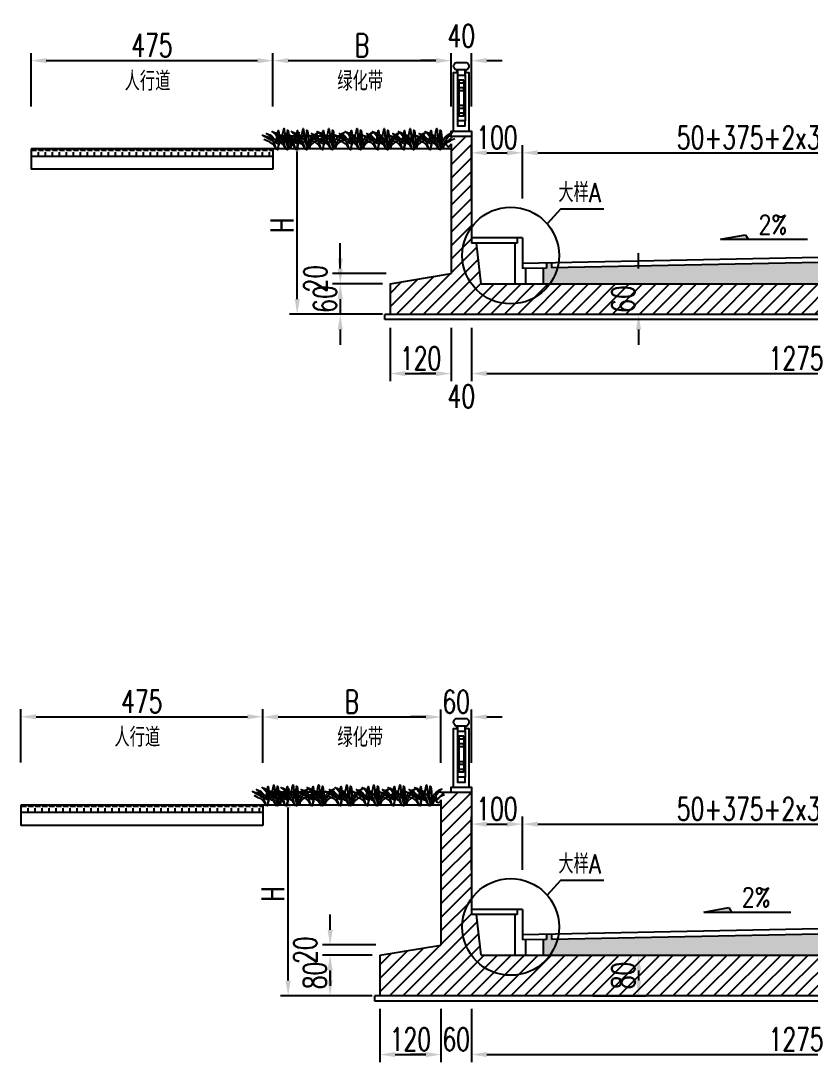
# Model space of a CAD drawing. Header units: millimetres. Extents: x -24222 to 32035, y -74604 to 14337.
# Drawn here: x -777 to 773, y 1964 to 4010 of the extents above; entities that cross this region are included whole.
import ezdxf
from ezdxf.enums import TextEntityAlignment as Align

# ---------------------------------------------------------------- set-up
doc = ezdxf.new("R2010")
doc.units = ezdxf.units.MM
doc.header["$LTSCALE"] = 0.25
doc.header["$MEASUREMENT"] = 0
for name, color, linetype in [('3', 3, 'Continuous'), ('填充', 8, 'Continuous'), ('尺寸', 7, 'Continuous'), ('文字', 7, 'Continuous'), ('标注', 7, 'Continuous'), ('栏杆', 8, 'Continuous'), ('次轮廓线', 7, 'Continuous'), ('轮廓线', 1, 'Continuous')]:
    doc.layers.add(name, color=color, linetype=linetype)
doc.styles.get("Standard").update_dxf_attribs({"font": 'simplex1.shx', "width": 0.7, "bigfont": 'hztxt.shx'})
doc.dimstyles.new('150', dxfattribs={"dimscale": 15, "dimtxt": 3, "dimasz": 2, "dimexe": 1, "dimexo": 1, "dimgap": 0.5, "dimtad": 1, "dimdec": 1, "dimdsep": 46, "dimtxsty": 'Standard', "dimcen": 0.5, "dimadec": 0, "dimazin": 0, "dimtfac": 1, "dimtdec": 1, "dimtofl": 0, "dimtmove": 2, "dimatfit": 3, "dimfxl": 0, "dimtolj": 1, "dimtzin": 0, "dimarcsym": 0})

# ---------------------------------------------------------------- blocks, each defined once
blk = doc.blocks.new('*D2')
at = {"layer": 'Defpoints', "color": 0}
for p in [(47.9, 2194.5), (-72.1, 2094.5), (47.9, 1979.3)]:
    blk.add_point(p, dxfattribs=at)
at = {"layer": '标注', "color": 0, "lineweight": -2}
for p, q in [((-72.1, 2069.3), (-72.1, 1964.3)), ((47.9, 2069.3), (47.9, 1964.3)), ((-42.1, 1979.3), (17.9, 1979.3))]:
    blk.add_line(p, q, dxfattribs=at)
at = {"layer": '标注', "color": 0}
for points in [[(-42.1, 1984.3), (-42.1, 1974.3), (-72.1, 1979.3)], [(17.9, 1984.3), (17.9, 1974.3), (47.9, 1979.3)]]:
    blk.add_solid(points, dxfattribs=at)
at = {"layer": '标注', "color": 0, "insert": (-12.1, 2009.3), "char_height": 45, "attachment_point": 5}
blk.add_mtext('\\A1;120', dxfattribs=at)
blk = doc.blocks.new('*D3')
at = {"layer": 'Defpoints', "color": 0}
for p in [(107.9, 2254.5), (47.9, 2194.5), (107.9, 1979.3)]:
    blk.add_point(p, dxfattribs=at)
at = {"layer": '标注', "color": 0, "lineweight": -2}
for p, q in [((47.9, 2069.3), (47.9, 1964.3)), ((107.9, 2069.3), (107.9, 1964.3)), ((17.9, 1979.3), (-12.1, 1979.3)), ((137.9, 1979.3), (167.9, 1979.3))]:
    blk.add_line(p, q, dxfattribs=at)
at = {"layer": '标注', "color": 0}
for points in [[(17.9, 1984.3), (17.9, 1974.3), (47.9, 1979.3)], [(137.9, 1984.3), (137.9, 1974.3), (107.9, 1979.3)]]:
    blk.add_solid(points, dxfattribs=at)
at = {"layer": '标注', "color": 0, "insert": (77.9, 2009.3), "char_height": 45, "attachment_point": 5}
blk.add_mtext('\\A1;60', dxfattribs=at)
blk = doc.blocks.new('*D4')
at = {"layer": 'Defpoints', "color": 0}
for p in [(107.9, 2254.5), (1382.9, 2174.5), (1382.9, 1979.3)]:
    blk.add_point(p, dxfattribs=at)
at = {"layer": '标注', "color": 0, "lineweight": -2}
for p, q in [((107.9, 2069.3), (107.9, 1964.3)), ((1382.9, 2069.3), (1382.9, 1964.3)), ((137.9, 1979.3), (1352.9, 1979.3))]:
    blk.add_line(p, q, dxfattribs=at)
at = {"layer": '标注', "color": 0}
for points in [[(137.9, 1984.3), (137.9, 1974.3), (107.9, 1979.3)], [(1352.9, 1984.3), (1352.9, 1974.3), (1382.9, 1979.3)]]:
    blk.add_solid(points, dxfattribs=at)
at = {"layer": '标注', "color": 0, "insert": (745.4, 2009.3), "char_height": 45, "attachment_point": 5}
blk.add_mtext('\\A1;1275', dxfattribs=at)
blk = doc.blocks.new('*D9')
at = {"layer": 'Defpoints', "color": 0}
for p in [(-169.8, 2174.5), (-72.1, 2174.5), (-72.1, 2094.5)]:
    blk.add_point(p, dxfattribs=at)
at = {"layer": '标注', "color": 0, "lineweight": -2}
for p, q in [((-87.1, 2174.5), (-184.8, 2174.5)), ((-169.8, 2124.5), (-169.8, 2144.5)), ((-87.1, 2094.5), (-184.8, 2094.5))]:
    blk.add_line(p, q, dxfattribs=at)
at = {"layer": '标注', "color": 0}
for points in [[(-174.8, 2144.5), (-164.8, 2144.5), (-169.8, 2174.5)], [(-174.8, 2124.5), (-164.8, 2124.5), (-169.8, 2094.5)]]:
    blk.add_solid(points, dxfattribs=at)
at = {"layer": '标注', "color": 0, "insert": (-199.8, 2134.5), "char_height": 45, "attachment_point": 5, "rotation": 90}
blk.add_mtext('\\A1;80', dxfattribs=at)
blk = doc.blocks.new('*D10')
at = {"layer": 'Defpoints', "color": 0}
for p in [(-169.8, 2194.5), (47.9, 2194.5), (-72.1, 2174.5)]:
    blk.add_point(p, dxfattribs=at)
at = {"layer": '标注', "color": 0, "lineweight": -2}
for p, q in [((-169.8, 2224.5), (-169.8, 2254.5)), ((-79.8, 2194.5), (-184.8, 2194.5)), ((-87.1, 2174.5), (-184.8, 2174.5)), ((-169.8, 2144.5), (-169.8, 2114.5))]:
    blk.add_line(p, q, dxfattribs=at)
at = {"layer": '标注', "color": 0}
for points in [[(-174.8, 2224.5), (-164.8, 2224.5), (-169.8, 2194.5)], [(-174.8, 2144.5), (-164.8, 2144.5), (-169.8, 2174.5)]]:
    blk.add_solid(points, dxfattribs=at)
at = {"layer": '标注', "color": 0, "insert": (-218.6, 2184.5), "char_height": 45, "attachment_point": 5, "rotation": 90}
blk.add_mtext('\\A1;20', dxfattribs=at)
blk = doc.blocks.new('*D11')
at = {"color": 0, "lineweight": -2}
for p, q in [((346, 2174.5), (451, 2174.5)), ((436, 2144.5), (436, 2124.5)), ((346, 2094.5), (451, 2094.5))]:
    blk.add_line(p, q, dxfattribs=at)
at = {"color": 0}
for points in [[(431, 2144.5), (441, 2144.5), (436, 2174.5)], [(431, 2124.5), (441, 2124.5), (436, 2094.5)]]:
    blk.add_solid(points, dxfattribs=at)
at = {"layer": 'Defpoints', "color": 0}
for p in [(126.9, 2174.5), (-82.1, 2094.5), (436, 2094.5)]:
    blk.add_point(p, dxfattribs=at)
at = {"color": 0, "insert": (406, 2134.5), "char_height": 45, "attachment_point": 5, "rotation": 90}
blk.add_mtext('\\A1;80', dxfattribs=at)
blk = doc.blocks.new('*D12')
at = {"color": 0, "lineweight": -2}
for p, q in [((17.9, 2642.4), (-12.1, 2642.4)), ((47.9, 2552.4), (47.9, 2657.4)), ((107.9, 2552.4), (107.9, 2657.4)), ((137.9, 2642.4), (167.9, 2642.4))]:
    blk.add_line(p, q, dxfattribs=at)
at = {"color": 0}
for points in [[(17.9, 2647.4), (17.9, 2637.4), (47.9, 2642.4)], [(137.9, 2647.4), (137.9, 2637.4), (107.9, 2642.4)]]:
    blk.add_solid(points, dxfattribs=at)
at = {"layer": 'Defpoints', "color": 0}
for p in [(107.9, 2642.4), (47.9, 2494.5), (107.9, 2494.5)]:
    blk.add_point(p, dxfattribs=at)
at = {"color": 0, "insert": (77.9, 2672.4), "char_height": 45, "attachment_point": 5}
blk.add_mtext('\\A1;60', dxfattribs=at)
blk = doc.blocks.new('*D13')
at = {"layer": 'Defpoints', "color": 0}
for p in [(207.9, 2431.9), (107.9, 2254.5), (207.9, 2264.5)]:
    blk.add_point(p, dxfattribs=at)
at = {"layer": '标注', "color": 0, "lineweight": -2}
for p, q in [((107.9, 2341.9), (107.9, 2446.9)), ((207.9, 2341.9), (207.9, 2446.9)), ((137.9, 2431.9), (177.9, 2431.9))]:
    blk.add_line(p, q, dxfattribs=at)
at = {"layer": '标注', "color": 0}
for points in [[(137.9, 2436.9), (137.9, 2426.9), (107.9, 2431.9)], [(177.9, 2436.9), (177.9, 2426.9), (207.9, 2431.9)]]:
    blk.add_solid(points, dxfattribs=at)
at = {"layer": '标注', "color": 0, "insert": (157.9, 2461.9), "char_height": 45, "attachment_point": 5}
blk.add_mtext('\\A1;100', dxfattribs=at)
blk = doc.blocks.new('*D14')
at = {"layer": 'Defpoints', "color": 0}
for p in [(1382.9, 2431.9), (207.9, 2264.5), (1382.9, 2238)]:
    blk.add_point(p, dxfattribs=at)
at = {"layer": '标注', "color": 0, "lineweight": -2}
for p, q in [((207.9, 2341.9), (207.9, 2446.9)), ((1382.9, 2341.9), (1382.9, 2446.9)), ((237.9, 2431.9), (1352.9, 2431.9))]:
    blk.add_line(p, q, dxfattribs=at)
at = {"layer": '标注', "color": 0}
for points in [[(237.9, 2436.9), (237.9, 2426.9), (207.9, 2431.9)], [(1352.9, 2436.9), (1352.9, 2426.9), (1382.9, 2431.9)]]:
    blk.add_solid(points, dxfattribs=at)
at = {"layer": '标注', "color": 0, "insert": (795.4, 2461.9), "char_height": 45, "attachment_point": 5}
blk.add_mtext('\\A1;50+375+2x350+50=1175', dxfattribs=at)
blk = doc.blocks.new('箭头')
at = {"layer": '尺寸'}
blk.add_hatch(color=256, dxfattribs=at).paths.add_polyline_path([(0, 0), (-0.35, 0.6), (-3.63, 0)])
for p, q in [((-3.63, 0), (-0.35, 0.6)), ((-3.63, 0), (7.74, 0)), ((-0.35, 0.6), (0, 0))]:
    blk.add_line(p, q, dxfattribs=at)
blk = doc.blocks.new('*D29')
at = {"color": 0, "lineweight": -2}
for p, q in [((-777.1, 2552.8), (-777.1, 2657.8)), ((-747.1, 2642.8), (-332.1, 2642.8)), ((-302.1, 2552.8), (-302.1, 2657.8))]:
    blk.add_line(p, q, dxfattribs=at)
at = {"color": 0}
for points in [[(-747.1, 2647.8), (-747.1, 2637.8), (-777.1, 2642.8)], [(-332.1, 2647.8), (-332.1, 2637.8), (-302.1, 2642.8)]]:
    blk.add_solid(points, dxfattribs=at)
at = {"layer": 'Defpoints', "color": 0}
for p in [(-302.1, 2642.8), (-777.1, 2469.5), (-302.1, 2469.5)]:
    blk.add_point(p, dxfattribs=at)
at = {"color": 0, "insert": (-539.6, 2672.8), "char_height": 45, "attachment_point": 5}
blk.add_mtext('\\A1;475', dxfattribs=at)
blk = doc.blocks.new('*D30')
at = {"color": 0, "lineweight": -2}
for p, q in [((-302.1, 2552.4), (-302.1, 2657.4)), ((-272.1, 2642.4), (17.9, 2642.4)), ((47.9, 2552.4), (47.9, 2657.4))]:
    blk.add_line(p, q, dxfattribs=at)
at = {"color": 0}
for points in [[(-272.1, 2647.4), (-272.1, 2637.4), (-302.1, 2642.4)], [(17.9, 2647.4), (17.9, 2637.4), (47.9, 2642.4)]]:
    blk.add_solid(points, dxfattribs=at)
at = {"layer": 'Defpoints', "color": 0}
for p in [(47.9, 2642.4), (-302.1, 2469.5), (47.9, 2469.5)]:
    blk.add_point(p, dxfattribs=at)
at = {"color": 0, "insert": (-127.1, 2672.4), "char_height": 45, "attachment_point": 5}
blk.add_mtext('\\A1;B', dxfattribs=at)
blk = doc.blocks.new('*D33')
at = {"layer": 'Defpoints', "color": 0}
for p in [(-252.2, 2494.5), (38.6, 2494.5), (-82.1, 2094.5)]:
    blk.add_point(p, dxfattribs=at)
at = {"layer": '标注', "color": 0, "lineweight": -2}
for p, q in [((-162.2, 2494.5), (-267.2, 2494.5)), ((-252.2, 2124.5), (-252.2, 2464.5)), ((-162.2, 2094.5), (-267.2, 2094.5))]:
    blk.add_line(p, q, dxfattribs=at)
at = {"layer": '标注', "color": 0}
for points in [[(-257.2, 2464.5), (-247.2, 2464.5), (-252.2, 2494.5)], [(-257.2, 2124.5), (-247.2, 2124.5), (-252.2, 2094.5)]]:
    blk.add_solid(points, dxfattribs=at)
at = {"layer": '标注', "color": 0, "insert": (-282.2, 2294.5), "char_height": 45, "attachment_point": 5, "rotation": 90}
blk.add_mtext('\\A1;H', dxfattribs=at)
blk = doc.blocks.new('*D39')
at = {"layer": 'Defpoints', "color": 0}
for p in [(67.9, 3513.4), (-52.1, 3433.4), (67.9, 3317)]:
    blk.add_point(p, dxfattribs=at)
at = {"layer": '标注', "color": 0, "lineweight": -2}
for p, q in [((-52.1, 3407), (-52.1, 3302)), ((67.9, 3407), (67.9, 3302)), ((-22.1, 3317), (37.9, 3317))]:
    blk.add_line(p, q, dxfattribs=at)
at = {"layer": '标注', "color": 0}
for points in [[(-22.1, 3322), (-22.1, 3312), (-52.1, 3317)], [(37.9, 3322), (37.9, 3312), (67.9, 3317)]]:
    blk.add_solid(points, dxfattribs=at)
at = {"layer": '标注', "color": 0, "insert": (7.9, 3347), "char_height": 45, "attachment_point": 5}
blk.add_mtext('\\A1;120', dxfattribs=at)
blk = doc.blocks.new('*D40')
at = {"layer": 'Defpoints', "color": 0}
for p in [(107.9, 3573.4), (67.9, 3513.4), (107.9, 3317)]:
    blk.add_point(p, dxfattribs=at)
at = {"layer": '标注', "color": 0, "lineweight": -2}
for p, q in [((67.9, 3407), (67.9, 3302)), ((107.9, 3407), (107.9, 3302)), ((37.9, 3317), (7.9, 3317)), ((137.9, 3317), (167.9, 3317))]:
    blk.add_line(p, q, dxfattribs=at)
at = {"layer": '标注', "color": 0}
for points in [[(37.9, 3322), (37.9, 3312), (67.9, 3317)], [(137.9, 3322), (137.9, 3312), (107.9, 3317)]]:
    blk.add_solid(points, dxfattribs=at)
at = {"layer": '标注', "color": 0, "insert": (87.9, 3272.3), "char_height": 45, "attachment_point": 5}
blk.add_mtext('\\A1;40', dxfattribs=at)
blk = doc.blocks.new('*D41')
at = {"layer": 'Defpoints', "color": 0}
for p in [(107.9, 3573.4), (1382.9, 3493.4), (1382.9, 3317)]:
    blk.add_point(p, dxfattribs=at)
at = {"layer": '标注', "color": 0, "lineweight": -2}
for p, q in [((107.9, 3407), (107.9, 3302)), ((1382.9, 3407), (1382.9, 3302)), ((137.9, 3317), (1352.9, 3317))]:
    blk.add_line(p, q, dxfattribs=at)
at = {"layer": '标注', "color": 0}
for points in [[(137.9, 3322), (137.9, 3312), (107.9, 3317)], [(1352.9, 3322), (1352.9, 3312), (1382.9, 3317)]]:
    blk.add_solid(points, dxfattribs=at)
at = {"layer": '标注', "color": 0, "insert": (745.4, 3347), "char_height": 45, "attachment_point": 5}
blk.add_mtext('\\A1;1275', dxfattribs=at)
blk = doc.blocks.new('*D46')
at = {"layer": 'Defpoints', "color": 0}
for p in [(-149.8, 3493.4), (-52.1, 3493.4), (-52.1, 3433.4)]:
    blk.add_point(p, dxfattribs=at)
at = {"layer": '标注', "color": 0, "lineweight": -2}
for p, q in [((-149.8, 3523.4), (-149.8, 3553.4)), ((-67.1, 3493.4), (-164.8, 3493.4)), ((-67.1, 3433.4), (-164.8, 3433.4)), ((-149.8, 3403.4), (-149.8, 3373.4))]:
    blk.add_line(p, q, dxfattribs=at)
at = {"layer": '标注', "color": 0}
for points in [[(-154.8, 3523.4), (-144.8, 3523.4), (-149.8, 3493.4)], [(-154.8, 3403.4), (-144.8, 3403.4), (-149.8, 3433.4)]]:
    blk.add_solid(points, dxfattribs=at)
at = {"layer": '标注', "color": 0, "insert": (-179.8, 3463.4), "char_height": 45, "attachment_point": 5, "rotation": 90}
blk.add_mtext('\\A1;60', dxfattribs=at)
blk = doc.blocks.new('*D47')
at = {"layer": 'Defpoints', "color": 0}
for p in [(-149.8, 3513.4), (67.9, 3513.4), (-52.1, 3493.4)]:
    blk.add_point(p, dxfattribs=at)
at = {"layer": '标注', "color": 0, "lineweight": -2}
for p, q in [((-149.8, 3543.4), (-149.8, 3573.4)), ((-59.8, 3513.4), (-164.8, 3513.4)), ((-67.1, 3493.4), (-164.8, 3493.4)), ((-149.8, 3463.4), (-149.8, 3433.4))]:
    blk.add_line(p, q, dxfattribs=at)
at = {"layer": '标注', "color": 0}
for points in [[(-154.8, 3543.4), (-144.8, 3543.4), (-149.8, 3513.4)], [(-154.8, 3463.4), (-144.8, 3463.4), (-149.8, 3493.4)]]:
    blk.add_solid(points, dxfattribs=at)
at = {"layer": '标注', "color": 0, "insert": (-198.6, 3503.4), "char_height": 45, "attachment_point": 5, "rotation": 90}
blk.add_mtext('\\A1;20', dxfattribs=at)
blk = doc.blocks.new('*D48')
at = {"color": 0, "lineweight": -2}
for p, q in [((436, 3523.4), (436, 3553.4)), ((346, 3493.4), (451, 3493.4)), ((346, 3433.4), (451, 3433.4)), ((436, 3403.4), (436, 3373.4))]:
    blk.add_line(p, q, dxfattribs=at)
at = {"color": 0}
for points in [[(431, 3523.4), (441, 3523.4), (436, 3493.4)], [(431, 3403.4), (441, 3403.4), (436, 3433.4)]]:
    blk.add_solid(points, dxfattribs=at)
at = {"layer": 'Defpoints', "color": 0}
for p in [(126.9, 3493.4), (-62.1, 3433.4), (436, 3433.4)]:
    blk.add_point(p, dxfattribs=at)
at = {"color": 0, "insert": (406, 3463.4), "char_height": 45, "attachment_point": 5, "rotation": 90}
blk.add_mtext('\\A1;60', dxfattribs=at)
blk = doc.blocks.new('*D49')
at = {"color": 0, "lineweight": -2}
for p, q in [((37.9, 3931.7), (7.9, 3931.7)), ((67.9, 3841.7), (67.9, 3946.7)), ((107.9, 3841.7), (107.9, 3946.7)), ((137.9, 3931.7), (167.9, 3931.7))]:
    blk.add_line(p, q, dxfattribs=at)
at = {"color": 0}
for points in [[(37.9, 3936.7), (37.9, 3926.7), (67.9, 3931.7)], [(137.9, 3936.7), (137.9, 3926.7), (107.9, 3931.7)]]:
    blk.add_solid(points, dxfattribs=at)
at = {"layer": 'Defpoints', "color": 0}
for p in [(107.9, 3931.7), (67.9, 3783.4), (107.9, 3783.4)]:
    blk.add_point(p, dxfattribs=at)
at = {"color": 0, "insert": (87.9, 3980.4), "char_height": 45, "attachment_point": 5}
blk.add_mtext('\\A1;40', dxfattribs=at)
blk = doc.blocks.new('*D50')
at = {"layer": 'Defpoints', "color": 0}
for p in [(207.9, 3750.7), (207.9, 3583.4), (107.9, 3573.4)]:
    blk.add_point(p, dxfattribs=at)
at = {"layer": '标注', "color": 0, "lineweight": -2}
for p, q in [((107.9, 3660.7), (107.9, 3765.7)), ((207.9, 3660.7), (207.9, 3765.7)), ((137.9, 3750.7), (177.9, 3750.7))]:
    blk.add_line(p, q, dxfattribs=at)
at = {"layer": '标注', "color": 0}
for points in [[(137.9, 3755.7), (137.9, 3745.7), (107.9, 3750.7)], [(177.9, 3755.7), (177.9, 3745.7), (207.9, 3750.7)]]:
    blk.add_solid(points, dxfattribs=at)
at = {"layer": '标注', "color": 0, "insert": (157.9, 3780.7), "char_height": 45, "attachment_point": 5}
blk.add_mtext('\\A1;100', dxfattribs=at)
blk = doc.blocks.new('*D51')
at = {"layer": 'Defpoints', "color": 0}
for p in [(1382.9, 3750.7), (207.9, 3583.4), (1382.9, 3556.9)]:
    blk.add_point(p, dxfattribs=at)
at = {"layer": '标注', "color": 0, "lineweight": -2}
for p, q in [((207.9, 3660.7), (207.9, 3765.7)), ((1382.9, 3660.7), (1382.9, 3765.7)), ((237.9, 3750.7), (1352.9, 3750.7))]:
    blk.add_line(p, q, dxfattribs=at)
at = {"layer": '标注', "color": 0}
for points in [[(237.9, 3755.7), (237.9, 3745.7), (207.9, 3750.7)], [(1352.9, 3755.7), (1352.9, 3745.7), (1382.9, 3750.7)]]:
    blk.add_solid(points, dxfattribs=at)
at = {"layer": '标注', "color": 0, "insert": (795.4, 3780.7), "char_height": 45, "attachment_point": 5}
blk.add_mtext('\\A1;50+375+2x350+50=1175', dxfattribs=at)
blk = doc.blocks.new('*D37')
at = {"color": 0, "lineweight": -2}
for p, q in [((-757.1, 3841.7), (-757.1, 3946.7)), ((-727.1, 3931.7), (-312.1, 3931.7)), ((-282.1, 3841.7), (-282.1, 3946.7))]:
    blk.add_line(p, q, dxfattribs=at)
at = {"color": 0}
for points in [[(-727.1, 3936.7), (-727.1, 3926.7), (-757.1, 3931.7)], [(-312.1, 3936.7), (-312.1, 3926.7), (-282.1, 3931.7)]]:
    blk.add_solid(points, dxfattribs=at)
at = {"layer": 'Defpoints', "color": 0}
for p in [(-282.1, 3931.7), (-757.1, 3758.4), (-282.1, 3758.4)]:
    blk.add_point(p, dxfattribs=at)
at = {"color": 0, "insert": (-519.6, 3961.7), "char_height": 45, "attachment_point": 5}
blk.add_mtext('\\A1;475', dxfattribs=at)
blk = doc.blocks.new('*D38')
at = {"color": 0, "lineweight": -2}
for p, q in [((-282.1, 3841.7), (-282.1, 3946.7)), ((-252.1, 3931.7), (37.9, 3931.7)), ((67.9, 3841.7), (67.9, 3946.7))]:
    blk.add_line(p, q, dxfattribs=at)
at = {"color": 0}
for points in [[(-252.1, 3936.7), (-252.1, 3926.7), (-282.1, 3931.7)], [(37.9, 3936.7), (37.9, 3926.7), (67.9, 3931.7)]]:
    blk.add_solid(points, dxfattribs=at)
at = {"layer": 'Defpoints', "color": 0}
for p in [(67.9, 3931.7), (67.9, 3783.4), (-282.1, 3758.4)]:
    blk.add_point(p, dxfattribs=at)
at = {"color": 0, "insert": (-107.1, 3961.7), "char_height": 45, "attachment_point": 5}
blk.add_mtext('\\A1;B', dxfattribs=at)
blk = doc.blocks.new('*D34')
at = {"layer": 'Defpoints', "color": 0}
for p in [(-234.3, 3783.4), (107.9, 3783.4), (-52.1, 3433.4)]:
    blk.add_point(p, dxfattribs=at)
at = {"layer": '标注', "color": 0, "lineweight": -2}
for p, q in [((-144.3, 3783.4), (-249.3, 3783.4)), ((-234.3, 3463.4), (-234.3, 3753.4)), ((-144.3, 3433.4), (-249.3, 3433.4))]:
    blk.add_line(p, q, dxfattribs=at)
at = {"layer": '标注', "color": 0}
for points in [[(-239.3, 3753.4), (-229.3, 3753.4), (-234.3, 3783.4)], [(-239.3, 3463.4), (-229.3, 3463.4), (-234.3, 3433.4)]]:
    blk.add_solid(points, dxfattribs=at)
at = {"layer": '标注', "color": 0, "insert": (-264.3, 3608.4), "char_height": 45, "attachment_point": 5, "rotation": 90}
blk.add_mtext('\\A1;H', dxfattribs=at)
blk = doc.blocks.new('栏杆')
at = {"layer": '栏杆'}
blk.add_lwpolyline([(-10, 110), (10, 110, 0.671593), (10, 125), (-10, 125, 0.671593), (-10, 110)], format="xyb", dxfattribs=at)
for points in [[(-7.5, 105), (-15, 105), (-15, -10)], [(-7.5, 105), (-9, 105), (-9, 110), (9, 110), (9, 105), (7.5, 105)], [(15, -10), (15, -10), (15, 105), (7.5, 105)], [(-7.5, 100), (-7.5, 10)], [(-5, 90), (-5, 20)], [(5, 90), (5, 20)], [(7.5, 100), (7.5, 10)]]:
    blk.add_lwpolyline(points, dxfattribs=at)
for points in [[(-7.5, 110), (7.5, 110), (7.5, 100), (-7.5, 100)], [(-5, 90), (5, 90), (5, 85), (-5, 85)], [(-5, 75), (5, 75), (5, 70), (-5, 70)], [(-5, 40), (5, 40), (5, 35), (-5, 35)], [(-5, 25), (5, 25), (5, 20), (-5, 20)], [(-7.5, 10), (7.5, 10), (7.5, 0), (-7.5, 0)]]:
    blk.add_lwpolyline(points, close=True, dxfattribs=at)

msp = doc.modelspace()

# ---------------------------------------------------------------- hatches: boundary and pattern name
at = {"layer": '填充'}
h = msp.add_hatch(dxfattribs=at)
h.set_pattern_fill('ANSI31', color=256, scale=150, style=0)
h.paths.add_polyline_path([(261.941, 3493.354, -0.72823779), (89.837, 3548.852, -0.15786836), (107.868, 3604.537), (107.868, 3783.354), (67.868, 3783.354), (62.987, 3783.354, 0.04363622), (57.868, 3776.427), (57.868, 3768.354, 1), (67.868, 3768.354), (67.868, 3513.354), (-52.132, 3493.354), (-52.132, 3433.354), (1482.868, 3433.354), (1482.868, 3493.354)])
h.paths.add_polyline_path([(261.941, 3493.354), (126.857, 3493.354), (117.868, 3573.354), (107.868, 3573.354), (107.868, 3604.537, 0.15786836), (89.837, 3548.852, 0.72823779)], flags=17)
h.paths.add_polyline_path([(372.263, 3434.779), (372.263, 3491.929), (439.763, 3491.929), (439.763, 3434.779)], flags=24)
h = msp.add_hatch(dxfattribs=at)
h.set_pattern_fill('ANGLE', color=256, scale=50, style=0)
h.set_pattern_definition([(0, (0, -891.493), (0, 13.75), [10, -3.75]), (90, (0, -891.493), (-13.75, 8e-16), [10, -3.75])])
h.paths.add_polyline_path([(-757.132, 3758.354), (-757.132, 3743.354), (-282.132, 3743.354), (-282.132, 3758.354)])
h = msp.add_hatch(dxfattribs=at)
h.set_pattern_fill('AR-CONC', color=256, scale=5, style=0)
h.set_pattern_definition([(50, (-5e-13, 2963.826), (35.863, -3.1376), [3.75, -41.25]), (355, (-5e-13, 2963.826), (-6.9376, 37.6096), [3, -33]), (100.4514, (2.99, 2963.565), (28.9255, 34.472), [3.187, -35.0571]), (46.1842, (-5e-13, 2973.826), (53.362, -8.276), [5.625, -61.875]), (96.6356, (4.447, 2973.137), (46.7331, 48.7059), [4.7805, -52.5856]), (351.1842, (-5e-13, 2973.826), (46.7331, 48.706), [4.5, -49.5]), (21, (5, 2971.326), (29.84535, -20.13094), [3.75, -41.25]), (326, (5, 2971.326), (12.1658, 36.2575), [3, -33]), (71.4514, (7.487, 2969.65), (42.0111, 16.1265), [3.187, -35.0571]), (37.5, (-5e-13, 2963.826), (0.60799, 16.64469), [0, -32.6, 0, -33.5, 0, -33.125]), (7.5, (-5e-13, 2963.826), (13.15348, 19.72059), [0, -19.1, 0, -31.85, 0, -12.625]), (327.5, (-11.15, 2963.826), (26.69112, -1.12774), [0, -12.5, 0, -39, 0, -51.75]), (317.5, (-16.15, 2963.826), (29.1593, 5.00525), [0, -16.25, 0, -25.9, 0, -36.75])])
h.paths.add_polyline_path([(1382.868, 3493.354), (1382.868, 3546.854), (262.868, 3524.454), (262.868, 3534.454), (252.868, 3534.254), (252.868, 3524.154), (247.868, 3524.054), (247.868, 3493.354)])
h.paths.add_polyline_path([(1382.868, 3546.854), (1382.868, 3493.354), (1482.868, 3493.354), (1482.868, 3548.854)])
h = msp.add_hatch(dxfattribs=at)
h.set_pattern_fill('ANSI31', color=256, scale=150, style=0)
h.paths.add_polyline_path([(47.868, 2194.483), (-72.132, 2174.483), (-72.132, 2094.483), (1482.868, 2094.483), (1482.868, 2174.483), (261.941, 2174.483, -0.72823779), (89.837, 2229.981, -0.15786836), (107.868, 2285.666), (107.868, 2494.483), (47.868, 2494.483), (42.987, 2494.483, 0.04363622), (37.868, 2487.556), (37.868, 2480.298, -0.00122764), (37.947, 2480.365, 1.09283786), (47.868, 2479.483)])
h.paths.add_polyline_path([(126.857, 2174.483), (117.868, 2254.483), (107.868, 2254.483), (107.868, 2285.666, 0.15786836), (89.837, 2229.981, 0.72823779), (261.941, 2174.483)], flags=17)
h = msp.add_hatch(dxfattribs=at)
h.set_pattern_fill('ANGLE', color=256, scale=50, style=0)
h.set_pattern_definition([(0, (-20, -2180.364), (0, 13.75), [10, -3.75]), (90, (-20, -2180.364), (-13.75, 8e-16), [10, -3.75])])
h.paths.add_polyline_path([(-777.132, 2469.483), (-777.132, 2454.483), (-302.132, 2454.483), (-302.132, 2469.483)])
h = msp.add_hatch(dxfattribs=at)
h.set_pattern_fill('AR-CONC', color=256, scale=5, style=0)
h.set_pattern_definition([(50, (-5e-13, 1644.956), (35.863, -3.1376), [3.75, -41.25]), (355, (-5e-13, 1644.956), (-6.9376, 37.6096), [3, -33]), (100.4514, (2.99, 1644.694), (28.9255, 34.472), [3.187, -35.0571]), (46.1842, (-5e-13, 1654.956), (53.362, -8.276), [5.625, -61.875]), (96.6356, (4.447, 1654.266), (46.7331, 48.7059), [4.7805, -52.5856]), (351.1842, (-5e-13, 1654.956), (46.7331, 48.706), [4.5, -49.5]), (21, (5, 1652.456), (29.84535, -20.13094), [3.75, -41.25]), (326, (5, 1652.456), (12.1658, 36.2575), [3, -33]), (71.4514, (7.487, 1650.778), (42.0111, 16.1265), [3.187, -35.0571]), (37.5, (-5e-13, 1644.956), (0.60799, 16.64469), [0, -32.6, 0, -33.5, 0, -33.125]), (7.5, (-5e-13, 1644.956), (13.15348, 19.72059), [0, -19.1, 0, -31.85, 0, -12.625]), (327.5, (-11.15, 1644.956), (26.69112, -1.12774), [0, -12.5, 0, -39, 0, -51.75]), (317.5, (-16.15, 1644.956), (29.1593, 5.00525), [0, -16.25, 0, -25.9, 0, -36.75])])
h.paths.add_polyline_path([(1382.868, 2174.483), (1382.868, 2227.983), (262.868, 2205.583), (262.868, 2215.583), (252.868, 2215.383), (252.868, 2205.283), (247.868, 2205.183), (247.868, 2174.483)])
h.paths.add_polyline_path([(1382.868, 2227.983), (1382.868, 2174.483), (1482.868, 2174.483), (1482.868, 2229.983)])

# ---------------------------------------------------------------- linework, layer by layer
for p, q in [((-282.132, 3743.354), (-757.132, 3743.354)), ((-282.132, 3718.354), (-757.132, 3718.354)), ((282.885, 3639.939), (256.343, 3611.398)), ((367.495, 3639.939), (282.885, 3639.939)), ((-302.132, 2454.483), (-777.132, 2454.483)), ((-302.132, 2429.483), (-777.132, 2429.483)), ((282.885, 2321.068), (256.343, 2292.527)), ((367.495, 2321.068), (282.885, 2321.068))]:
    msp.add_line(p, q)
for points in [[(67.868, 3783.354), (67.868, 3793.354), (107.868, 3793.354), (107.868, 3783.354)], [(67.868, 2494.483), (67.868, 2504.483), (107.868, 2504.483), (107.868, 2494.483)]]:
    msp.add_lwpolyline(points)
for centre in [(184.837, 3548.852), (184.837, 2229.981)]:
    msp.add_circle(centre, 95)
at = {"layer": '3', "color": 9}
for points in [[(-271.083, 3767.564, -0.01337501), (-302.432, 3785.088, -0.00149199), (-270.687, 3775.346, -0.302407), (-264.791, 3768.096, 0.10639958), (-283.385, 3792.565, -0.22671949), (-263.431, 3773.533, -0.09120295), (-260.256, 3798.229, -0.07428197), (-259.058, 3771.243)], [(-299.673, 3777.349, -0.0394978), (-287.967, 3771.679, -0.23208696), (-275.998, 3757.518, 0.19118665), (-294.592, 3788.898, -0.22671949), (-274.637, 3769.867, -0.09120295), (-271.463, 3794.563, -0.12390744), (-272.954, 3756.729, -0.06249468), (-267.159, 3774.652)], [(-280.506, 3777.349, -0.0394978), (-268.8, 3771.679, -0.23208696), (-256.831, 3757.518, 0.19118665), (-275.425, 3788.898, -0.22671949), (-255.47, 3769.867, -0.09120295), (-252.296, 3794.563, -0.12390744), (-253.787, 3756.729, -0.06249468), (-247.992, 3774.652)], [(-233.324, 3767.564, -0.01337501), (-264.673, 3785.088, -0.00149199), (-232.928, 3775.346, -0.302407), (-227.032, 3768.096, 0.10639958), (-245.626, 3792.565, -0.22671949), (-225.672, 3773.533, -0.09120295), (-222.497, 3798.229, -0.07428197), (-221.299, 3771.243)], [(-261.914, 3777.349, -0.0394978), (-250.208, 3771.679, -0.23208696), (-238.239, 3757.518, 0.19118665), (-256.833, 3788.898, -0.22671949), (-236.878, 3769.867, -0.09120295), (-233.704, 3794.563, -0.12390744), (-235.195, 3756.729, -0.06249468), (-229.4, 3774.652)], [(-225.097, 3778.185, 0.0394978), (-236.803, 3772.515, 0.23208696), (-248.772, 3758.354, -0.19118665), (-230.178, 3789.734, 0.22671949), (-250.132, 3770.702, 0.09120295), (-253.307, 3795.398, 0.12390744), (-251.816, 3757.564, 0.06249468), (-257.61, 3775.487)], [(-242.747, 3777.349, -0.0394978), (-231.041, 3771.679, -0.23208696), (-219.072, 3757.518, 0.19118665), (-237.666, 3788.898, -0.22671949), (-217.711, 3769.867, -0.09120295), (-214.537, 3794.563, -0.12390744), (-216.028, 3756.729, -0.06249468), (-210.233, 3774.652)], [(-187.338, 3778.185, 0.0394978), (-199.044, 3772.515, 0.23208696), (-211.013, 3758.354, -0.19118665), (-192.419, 3789.734, 0.22671949), (-212.373, 3770.702, 0.09120295), (-215.548, 3795.398, 0.12390744), (-214.056, 3757.564, 0.06249468), (-219.851, 3775.487)], [(-182.81, 3767.564, -0.01337501), (-214.159, 3785.088, -0.00149199), (-182.414, 3775.346, -0.302407), (-176.518, 3768.096, 0.10639958), (-195.112, 3792.565, -0.22671949), (-175.158, 3773.533, -0.09120295), (-171.983, 3798.229, -0.07428197), (-170.785, 3771.243)], [(-211.4, 3777.349, -0.0394978), (-199.694, 3771.679, -0.23208696), (-187.725, 3757.518, 0.19118665), (-206.319, 3788.898, -0.22671949), (-186.365, 3769.867, -0.09120295), (-183.19, 3794.563, -0.12390744), (-184.681, 3756.729, -0.06249468), (-178.887, 3774.652)], [(-192.233, 3777.349, -0.0394978), (-180.527, 3771.679, -0.23208696), (-168.558, 3757.518, 0.19118665), (-187.152, 3788.898, -0.22671949), (-167.198, 3769.867, -0.09120295), (-164.023, 3794.563, -0.12390744), (-165.514, 3756.729, -0.06249468), (-159.72, 3774.652)], [(-136.824, 3778.185, 0.0394978), (-148.53, 3772.515, 0.23208696), (-160.499, 3758.354, -0.19118665), (-141.905, 3789.734, 0.22671949), (-161.86, 3770.702, 0.09120295), (-165.034, 3795.398, 0.12390744), (-163.543, 3757.564, 0.06249468), (-169.338, 3775.487)], [(-127.704, 3767.564, -0.01337501), (-159.053, 3785.088, -0.00149199), (-127.308, 3775.346, -0.302407), (-121.412, 3768.096, 0.10639958), (-140.006, 3792.565, -0.22671949), (-120.052, 3773.533, -0.09120295), (-116.877, 3798.229, -0.07428197), (-115.679, 3771.243)], [(-156.294, 3777.349, -0.0394978), (-144.588, 3771.679, -0.23208696), (-132.619, 3757.518, 0.19118665), (-151.213, 3788.898, -0.22671949), (-131.258, 3769.867, -0.09120295), (-128.084, 3794.563, -0.12390744), (-129.575, 3756.729, -0.06249468), (-123.78, 3774.652)], [(-137.127, 3777.349, -0.0394978), (-125.421, 3771.679, -0.23208696), (-113.452, 3757.518, 0.19118665), (-132.046, 3788.898, -0.22671949), (-112.091, 3769.867, -0.09120295), (-108.917, 3794.563, -0.12390744), (-110.408, 3756.729, -0.06249468), (-104.613, 3774.652)], [(-81.718, 3778.185, 0.0394978), (-93.424, 3772.515, 0.23208696), (-105.393, 3758.354, -0.19118665), (-86.799, 3789.734, 0.22671949), (-106.753, 3770.702, 0.09120295), (-109.928, 3795.398, 0.12390744), (-108.436, 3757.564, 0.06249468), (-114.231, 3775.487)], [(-74.412, 3767.564, -0.01337501), (-105.761, 3785.088, -0.00149199), (-74.016, 3775.346, -0.302407), (-68.12, 3768.096, 0.10639958), (-86.714, 3792.565, -0.22671949), (-66.759, 3773.533, -0.09120295), (-63.585, 3798.229, -0.07428197), (-62.387, 3771.243)], [(-103.002, 3777.349, -0.0394978), (-91.296, 3771.679, -0.23208696), (-79.327, 3757.518, 0.19118665), (-97.92, 3788.898, -0.22671949), (-77.966, 3769.867, -0.09120295), (-74.792, 3794.563, -0.12390744), (-76.283, 3756.729, -0.06249468), (-70.488, 3774.652)], [(-83.835, 3777.349, -0.0394978), (-72.129, 3771.679, -0.23208696), (-60.16, 3757.518, 0.19118665), (-78.753, 3788.898, -0.22671949), (-58.799, 3769.867, -0.09120295), (-55.625, 3794.563, -0.12390744), (-57.116, 3756.729, -0.06249468), (-51.321, 3774.652)], [(-28.426, 3778.185, 0.0394978), (-40.131, 3772.515, 0.23208696), (-52.101, 3758.354, -0.19118665), (-33.507, 3789.734, 0.22671949), (-53.461, 3770.702, 0.09120295), (-56.636, 3795.398, 0.12390744), (-55.144, 3757.564, 0.06249468), (-60.939, 3775.487)], [(-23.263, 3767.564, -0.01337501), (-54.612, 3785.088, -0.00149199), (-22.867, 3775.346, -0.302407), (-16.971, 3768.096, 0.10639958), (-35.565, 3792.565, -0.22671949), (-15.611, 3773.533, -0.09120295), (-12.436, 3798.229, -0.07428197), (-11.238, 3771.243)], [(-51.853, 3777.349, -0.0394978), (-40.147, 3771.679, -0.23208696), (-28.178, 3757.518, 0.19118665), (-46.772, 3788.898, -0.22671949), (-26.818, 3769.867, -0.09120295), (-23.643, 3794.563, -0.12390744), (-25.134, 3756.729, -0.06249468), (-19.34, 3774.652)], [(-32.686, 3777.349, -0.0394978), (-20.98, 3771.679, -0.23208696), (-9.011, 3757.518, 0.19118665), (-27.605, 3788.898, -0.22671949), (-7.651, 3769.867, -0.09120295), (-4.476, 3794.563, -0.12390744), (-5.967, 3756.729, -0.06249468), (-0.173, 3774.652)], [(22.723, 3778.185, 0.0394978), (11.017, 3772.515, 0.23208696), (-0.952, 3758.354, -0.19118665), (17.642, 3789.734, 0.22671949), (-2.313, 3770.702, 0.09120295), (-5.487, 3795.398, 0.12390744), (-3.996, 3757.564, 0.06249468), (-9.79, 3775.487)], [(28.895, 3767.564, -0.01337501), (-2.454, 3785.088, -0.00149199), (29.292, 3775.346, -0.302407), (35.187, 3768.096, 0.10639958), (16.594, 3792.565, -0.22671949), (36.548, 3773.533, -0.09120295), (39.722, 3798.229, -0.07428197), (40.921, 3771.243)], [(0.306, 3777.349, -0.0394978), (12.011, 3771.679, -0.23208696), (23.981, 3757.518, 0.19118665), (5.387, 3788.898, -0.22671949), (25.341, 3769.867, -0.09120295), (28.516, 3794.563, -0.12390744), (27.024, 3756.729, -0.06249468), (32.819, 3774.652)], [(19.473, 3777.349, -0.0394978), (31.178, 3771.679, -0.23208696), (43.148, 3757.518, 0.19118665), (24.554, 3788.898, -0.22671949), (44.508, 3769.867, -0.09120295), (47.683, 3794.563, -0.12390744), (46.191, 3756.729, -0.06249468), (51.986, 3774.652)], [(74.882, 3778.185, 0.0394978), (63.176, 3772.515, 0.23208696), (51.207, 3758.354, -0.19118665), (69.8, 3789.734, 0.22671949), (49.846, 3770.702, 0.09120295), (46.672, 3795.398, 0.12390744), (48.163, 3757.564, 0.06249468), (42.368, 3775.487)], [(-291.083, 2478.693, -0.01337501), (-322.432, 2496.218, -0.00149199), (-290.687, 2486.475, -0.302407), (-284.791, 2479.225, 0.10639958), (-303.385, 2503.694, -0.22671949), (-283.431, 2484.663, -0.09120295), (-280.256, 2509.358, -0.07428197), (-279.058, 2482.373)], [(-319.673, 2488.478, -0.0394978), (-307.967, 2482.809, -0.23208696), (-295.998, 2468.648, 0.19118665), (-314.592, 2500.028, -0.22671949), (-294.637, 2480.996, -0.09120295), (-291.463, 2505.692, -0.12390744), (-292.954, 2467.858, -0.06249468), (-287.159, 2485.781)], [(-300.506, 2488.478, -0.0394978), (-288.8, 2482.809, -0.23208696), (-276.831, 2468.648, 0.19118665), (-295.425, 2500.028, -0.22671949), (-275.47, 2480.996, -0.09120295), (-272.296, 2505.692, -0.12390744), (-273.787, 2467.858, -0.06249468), (-267.992, 2485.781)], [(-253.324, 2478.693, -0.01337501), (-284.673, 2496.218, -0.00149199), (-252.928, 2486.475, -0.302407), (-247.032, 2479.225, 0.10639958), (-265.626, 2503.694, -0.22671949), (-245.672, 2484.663, -0.09120295), (-242.497, 2509.358, -0.07428197), (-241.299, 2482.373)], [(-281.914, 2488.478, -0.0394978), (-270.208, 2482.809, -0.23208696), (-258.239, 2468.648, 0.19118665), (-276.833, 2500.028, -0.22671949), (-256.878, 2480.996, -0.09120295), (-253.704, 2505.692, -0.12390744), (-255.195, 2467.858, -0.06249468), (-249.4, 2485.781)], [(-245.097, 2489.314, 0.0394978), (-256.803, 2483.644, 0.23208696), (-268.772, 2469.483, -0.19118665), (-250.178, 2500.863, 0.22671949), (-270.132, 2481.832, 0.09120295), (-273.307, 2506.528, 0.12390744), (-271.816, 2468.694, 0.06249468), (-277.61, 2486.617)], [(-262.747, 2488.478, -0.0394978), (-251.041, 2482.809, -0.23208696), (-239.072, 2468.648, 0.19118665), (-257.666, 2500.028, -0.22671949), (-237.711, 2480.996, -0.09120295), (-234.537, 2505.692, -0.12390744), (-236.028, 2467.858, -0.06249468), (-230.233, 2485.781)], [(-207.338, 2489.314, 0.0394978), (-219.044, 2483.644, 0.23208696), (-231.013, 2469.483, -0.19118665), (-212.419, 2500.863, 0.22671949), (-232.373, 2481.832, 0.09120295), (-235.548, 2506.528, 0.12390744), (-234.056, 2468.694, 0.06249468), (-239.851, 2486.617)], [(-202.81, 2478.693, -0.01337501), (-234.159, 2496.218, -0.00149199), (-202.414, 2486.475, -0.302407), (-196.518, 2479.225, 0.10639958), (-215.112, 2503.694, -0.22671949), (-195.158, 2484.663, -0.09120295), (-191.983, 2509.358, -0.07428197), (-190.785, 2482.373)], [(-231.4, 2488.478, -0.0394978), (-219.694, 2482.809, -0.23208696), (-207.725, 2468.648, 0.19118665), (-226.319, 2500.028, -0.22671949), (-206.365, 2480.996, -0.09120295), (-203.19, 2505.692, -0.12390744), (-204.681, 2467.858, -0.06249468), (-198.887, 2485.781)], [(-212.233, 2488.478, -0.0394978), (-200.527, 2482.809, -0.23208696), (-188.558, 2468.648, 0.19118665), (-207.152, 2500.028, -0.22671949), (-187.198, 2480.996, -0.09120295), (-184.023, 2505.692, -0.12390744), (-185.514, 2467.858, -0.06249468), (-179.72, 2485.781)], [(-156.824, 2489.314, 0.0394978), (-168.53, 2483.644, 0.23208696), (-180.499, 2469.483, -0.19118665), (-161.905, 2500.863, 0.22671949), (-181.86, 2481.832, 0.09120295), (-185.034, 2506.528, 0.12390744), (-183.543, 2468.694, 0.06249468), (-189.338, 2486.617)], [(-147.704, 2478.693, -0.01337501), (-179.053, 2496.218, -0.00149199), (-147.308, 2486.475, -0.302407), (-141.412, 2479.225, 0.10639958), (-160.006, 2503.694, -0.22671949), (-140.052, 2484.663, -0.09120295), (-136.877, 2509.358, -0.07428197), (-135.679, 2482.373)], [(-176.294, 2488.478, -0.0394978), (-164.588, 2482.809, -0.23208696), (-152.619, 2468.648, 0.19118665), (-171.213, 2500.028, -0.22671949), (-151.258, 2480.996, -0.09120295), (-148.084, 2505.692, -0.12390744), (-149.575, 2467.858, -0.06249468), (-143.78, 2485.781)], [(-157.127, 2488.478, -0.0394978), (-145.421, 2482.809, -0.23208696), (-133.452, 2468.648, 0.19118665), (-152.046, 2500.028, -0.22671949), (-132.091, 2480.996, -0.09120295), (-128.917, 2505.692, -0.12390744), (-130.408, 2467.858, -0.06249468), (-124.613, 2485.781)], [(-101.718, 2489.314, 0.0394978), (-113.424, 2483.644, 0.23208696), (-125.393, 2469.483, -0.19118665), (-106.799, 2500.863, 0.22671949), (-126.753, 2481.832, 0.09120295), (-129.928, 2506.528, 0.12390744), (-128.436, 2468.694, 0.06249468), (-134.231, 2486.617)], [(-94.412, 2478.693, -0.01337501), (-125.761, 2496.218, -0.00149199), (-94.016, 2486.475, -0.302407), (-88.12, 2479.225, 0.10639958), (-106.714, 2503.694, -0.22671949), (-86.759, 2484.663, -0.09120295), (-83.585, 2509.358, -0.07428197), (-82.387, 2482.373)], [(-123.002, 2488.478, -0.0394978), (-111.296, 2482.809, -0.23208696), (-99.327, 2468.648, 0.19118665), (-117.92, 2500.028, -0.22671949), (-97.966, 2480.996, -0.09120295), (-94.792, 2505.692, -0.12390744), (-96.283, 2467.858, -0.06249468), (-90.488, 2485.781)], [(-103.835, 2488.478, -0.0394978), (-92.129, 2482.809, -0.23208696), (-80.16, 2468.648, 0.19118665), (-98.753, 2500.028, -0.22671949), (-78.799, 2480.996, -0.09120295), (-75.625, 2505.692, -0.12390744), (-77.116, 2467.858, -0.06249468), (-71.321, 2485.781)], [(-48.426, 2489.314, 0.0394978), (-60.131, 2483.644, 0.23208696), (-72.101, 2469.483, -0.19118665), (-53.507, 2500.863, 0.22671949), (-73.461, 2481.832, 0.09120295), (-76.636, 2506.528, 0.12390744), (-75.144, 2468.694, 0.06249468), (-80.939, 2486.617)], [(-43.263, 2478.693, -0.01337501), (-74.612, 2496.218, -0.00149199), (-42.867, 2486.475, -0.302407), (-36.971, 2479.225, 0.10639958), (-55.565, 2503.694, -0.22671949), (-35.611, 2484.663, -0.09120295), (-32.436, 2509.358, -0.07428197), (-31.238, 2482.373)], [(-71.853, 2488.478, -0.0394978), (-60.147, 2482.809, -0.23208696), (-48.178, 2468.648, 0.19118665), (-66.772, 2500.028, -0.22671949), (-46.818, 2480.996, -0.09120295), (-43.643, 2505.692, -0.12390744), (-45.134, 2467.858, -0.06249468), (-39.34, 2485.781)], [(-52.686, 2488.478, -0.0394978), (-40.98, 2482.809, -0.23208696), (-29.011, 2468.648, 0.19118665), (-47.605, 2500.028, -0.22671949), (-27.651, 2480.996, -0.09120295), (-24.476, 2505.692, -0.12390744), (-25.967, 2467.858, -0.06249468), (-20.173, 2485.781)], [(2.723, 2489.314, 0.0394978), (-8.983, 2483.644, 0.23208696), (-20.952, 2469.483, -0.19118665), (-2.358, 2500.863, 0.22671949), (-22.313, 2481.832, 0.09120295), (-25.487, 2506.528, 0.12390744), (-23.996, 2468.694, 0.06249468), (-29.79, 2486.617)], [(8.895, 2478.693, -0.01337501), (-22.454, 2496.218, -0.00149199), (9.292, 2486.475, -0.302407), (15.187, 2479.225, 0.10639958), (-3.406, 2503.694, -0.22671949), (16.548, 2484.663, -0.09120295), (19.722, 2509.358, -0.07428197), (20.921, 2482.373)], [(-19.694, 2488.478, -0.0394978), (-7.989, 2482.809, -0.23208696), (3.981, 2468.648, 0.19118665), (-14.613, 2500.028, -0.22671949), (5.341, 2480.996, -0.09120295), (8.516, 2505.692, -0.12390744), (7.024, 2467.858, -0.06249468), (12.819, 2485.781)], [(-0.527, 2488.478, -0.0394978), (11.178, 2482.809, -0.23208696), (23.148, 2468.648, 0.19118665), (4.554, 2500.028, -0.22671949), (24.508, 2480.996, -0.09120295), (27.683, 2505.692, -0.12390744), (26.191, 2467.858, -0.06249468), (31.986, 2485.781)], [(54.882, 2489.314, 0.0394978), (43.176, 2483.644, 0.23208696), (31.207, 2469.483, -0.19118665), (49.8, 2500.863, 0.22671949), (29.846, 2481.832, 0.09120295), (26.672, 2506.528, 0.12390744), (28.163, 2468.694, 0.06249468), (22.368, 2486.617)]]:
    msp.add_lwpolyline(points, format="xyb", dxfattribs=at)
at = {"layer": '次轮廓线'}
for p, q in [((207.868, 3583.354), (107.868, 3583.354)), ((197.868, 3583.354), (197.868, 3573.354)), ((207.868, 3583.354), (207.868, 3523.254)), ((197.868, 3573.354), (107.868, 3573.354)), ((192.868, 3573.354), (192.868, 3493.354)), ((1382.868, 3556.854), (207.868, 3533.354)), ((1482.868, 3548.854), (264.868, 3524.494)), ((254.868, 3524.294), (207.868, 3523.354)), ((213.868, 3523.474), (213.868, 3493.354)), ((248.868, 3524.174), (248.868, 3493.354)), ((254.868, 3534.254), (254.868, 3524.294)), ((264.868, 3534.454), (264.868, 3524.494)), ((-62.132, 3423.354), (-62.132, 3433.354)), ((3027.868, 3423.354), (-62.132, 3423.354)), ((207.868, 2264.483), (107.868, 2264.483)), ((197.868, 2254.483), (107.868, 2254.483)), ((192.868, 2254.483), (192.868, 2174.483)), ((197.868, 2264.483), (197.868, 2254.483)), ((207.868, 2264.483), (207.868, 2204.483)), ((1382.868, 2237.983), (207.868, 2214.483)), ((254.868, 2215.383), (254.868, 2205.423)), ((1382.868, 2227.983), (264.868, 2205.623)), ((264.868, 2215.583), (264.868, 2205.623)), ((254.868, 2205.423), (207.868, 2204.483)), ((213.868, 2204.603), (213.868, 2174.483)), ((248.868, 2205.303), (248.868, 2174.483)), ((-82.132, 2084.483), (-82.132, 2094.483)), ((3047.868, 2084.483), (-82.132, 2084.483))]:
    msp.add_line(p, q, dxfattribs=at)
at = {"layer": '轮廓线'}
for p, q in [((67.868, 3783.354), (57.868, 3783.354)), ((57.868, 3783.354), (57.868, 3768.354)), ((67.868, 3783.354), (107.868, 3783.354)), ((67.868, 3768.354), (67.868, 3513.354)), ((107.868, 3783.354), (107.868, 3573.354)), ((-757.132, 3758.354), (-757.132, 3718.354)), ((67.868, 3758.354), (-757.132, 3758.354)), ((-282.132, 3758.354), (-282.132, 3718.354)), ((126.857, 3493.354), (117.868, 3573.354)), ((-52.132, 3493.354), (67.868, 3513.354)), ((-52.132, 3493.354), (-52.132, 3433.354)), ((126.857, 3493.354), (2838.88, 3493.354)), ((3027.868, 3433.354), (-62.132, 3433.354)), ((37.868, 2494.483), (37.868, 2479.483)), ((47.868, 2494.483), (37.868, 2494.483)), ((47.868, 2494.483), (107.868, 2494.483)), ((47.868, 2479.483), (47.868, 2194.483)), ((107.868, 2494.483), (107.868, 2254.483)), ((-777.132, 2469.483), (-777.132, 2429.483)), ((47.868, 2469.483), (-777.132, 2469.483)), ((-302.132, 2469.483), (-302.132, 2429.483)), ((126.857, 2174.483), (117.868, 2254.483)), ((-72.132, 2174.483), (47.868, 2194.483)), ((-72.132, 2174.483), (-72.132, 2094.483)), ((126.857, 2174.483), (2838.88, 2174.483)), ((3047.868, 2094.483), (-82.132, 2094.483))]:
    msp.add_line(p, q, dxfattribs=at)
for centre in [(62.868, 3768.354), (42.868, 2479.483)]:
    msp.add_arc(centre, 5, 180, 0, dxfattribs=at)

# ---------------------------------------------------------------- block references
at = {"xscale": -1}
for p in [(87.868, 3803.354), (87.868, 2514.483)]:
    msp.add_blockref('栏杆', p, dxfattribs=at)
at = {"layer": '尺寸', "xscale": 15, "yscale": 15, "zscale": 15}
for p in [(651.516, 3580.721), (618.715, 2259.305)]:
    msp.add_blockref('箭头', p, dxfattribs=at)

# ---------------------------------------------------------------- texts
at = {"width": 0.8}
for s, p in [('人行道', (-528.366, 3891.578)), ('绿化带', (-110.557, 3891.578)), ('人行道', (-548.366, 2602.707)), ('绿化带', (-110.557, 2602.309))]:
    msp.add_text(s, height=37.5, dxfattribs=at).set_placement(p, align=Align.MIDDLE_CENTER)
at = {"layer": '文字', "width": 0.8}
for s, p in [('大样A', (320.047, 3672.521)), ('2%', (699.676, 3609.679)), ('大样A', (320.047, 2353.65)), ('2%', (666.875, 2288.262))]:
    msp.add_text(s, height=37.5, dxfattribs=at).set_placement(p, align=Align.MIDDLE_CENTER)

# ---------------------------------------------------------------- dimensions: what is measured, and where the dimension line sits
for base, p1, p2, picture, middle in [((107.868, 3931.665), (67.868, 3783.354), (107.868, 3783.354), '*D49', (87.868, 3980.415)), ((-282.132, 3931.665), (-757.132, 3758.354), (-282.132, 3758.354), '*D37', (-519.632, 3961.665)), ((-302.132, 2642.795), (-777.132, 2469.483), (-302.132, 2469.483), '*D29', (-539.632, 2672.795)), ((107.868, 2642.397), (47.868, 2494.483), (107.868, 2494.483), '*D12', (77.868, 2672.397))]:
    dim = msp.add_linear_dim(base=base, p1=p1, p2=p2, dimstyle='150')
    dim.commit()
    dim.dimension.update_dxf_attribs({"geometry": picture, "text_midpoint": middle})
for base, p1, p2, picture, middle in [((67.868, 3931.665), (-282.132, 3758.354), (67.868, 3783.354), '*D38', (-107.132, 3961.665)), ((47.868, 2642.397), (-302.132, 2469.483), (47.868, 2469.483), '*D30', (-127.132, 2672.397))]:
    dim = msp.add_linear_dim(base=base, p1=p1, p2=p2, text='B', dimstyle='150')
    dim.commit()
    dim.dimension.update_dxf_attribs({"geometry": picture, "text_midpoint": middle})
for base, p1, p2, picture, middle in [((436.013, 3433.354), (126.857, 3493.354), (-62.132, 3433.354), '*D48', (406.013, 3463.354)), ((436.013, 2094.483), (126.857, 2174.483), (-82.132, 2094.483), '*D11', (406.013, 2134.483))]:
    dim = msp.add_linear_dim(base=base, p1=p1, p2=p2, angle=90, dimstyle='150')
    dim.commit()
    dim.dimension.update_dxf_attribs({"geometry": picture, "text_midpoint": middle})
at = {"layer": '标注'}
for base, p1, p2, picture, middle in [((207.868, 3750.738), (107.868, 3573.354), (207.868, 3583.354), '*D50', (157.868, 3780.738)), ((1382.868, 3317.04), (107.868, 3573.354), (1382.868, 3493.354), '*D41', (745.368, 3347.04)), ((67.868, 3317.04), (-52.132, 3433.354), (67.868, 3513.354), '*D39', (7.868, 3347.04)), ((207.868, 2431.867), (107.868, 2254.483), (207.868, 2264.483), '*D13', (157.868, 2461.867)), ((107.868, 1979.323), (47.868, 2194.483), (107.868, 2254.483), '*D3', (77.868, 2009.323)), ((1382.868, 1979.323), (107.868, 2254.483), (1382.868, 2174.483), '*D4', (745.368, 2009.323)), ((47.868, 1979.323), (-72.132, 2094.483), (47.868, 2194.483), '*D2', (-12.132, 2009.323))]:
    dim = msp.add_linear_dim(base=base, p1=p1, p2=p2, dimstyle='150', dxfattribs=at)
    dim.commit()
    dim.dimension.update_dxf_attribs({"geometry": picture, "text_midpoint": middle})
for base, p1, p2, picture, middle in [((1382.868, 3750.738), (207.868, 3583.354), (1382.868, 3556.854), '*D51', (795.368, 3780.738)), ((1382.868, 2431.867), (207.868, 2264.483), (1382.868, 2237.983), '*D14', (795.368, 2461.867))]:
    dim = msp.add_linear_dim(base=base, p1=p1, p2=p2, text='50+375+2x350+50=<>', dimstyle='150', dxfattribs=at)
    dim.commit()
    dim.dimension.update_dxf_attribs({"geometry": picture, "text_midpoint": middle})
for base, p1, p2, picture, middle in [((-234.279, 3783.354), (-52.132, 3433.354), (107.868, 3783.354), '*D34', (-264.279, 3608.354)), ((-252.246, 2494.483), (-82.132, 2094.483), (38.62, 2494.483), '*D33', (-282.246, 2294.483))]:
    dim = msp.add_linear_dim(base=base, p1=p1, p2=p2, angle=90, text='H', dimstyle='150', dxfattribs=at)
    dim.commit()
    dim.dimension.update_dxf_attribs({"geometry": picture, "text_midpoint": middle})
for base, p1, p2, picture, middle in [((-149.849, 3513.354), (-52.132, 3493.354), (67.868, 3513.354), '*D47', (-198.599, 3503.354)), ((-149.849, 3493.354), (-52.132, 3433.354), (-52.132, 3493.354), '*D46', (-179.849, 3463.354)), ((-169.849, 2194.483), (-72.132, 2174.483), (47.868, 2194.483), '*D10', (-218.599, 2184.483)), ((-169.849, 2174.483), (-72.132, 2094.483), (-72.132, 2174.483), '*D9', (-199.849, 2134.483))]:
    dim = msp.add_linear_dim(base=base, p1=p1, p2=p2, angle=90, dimstyle='150', dxfattribs=at)
    dim.commit()
    dim.dimension.update_dxf_attribs({"geometry": picture, "text_midpoint": middle})
dim = msp.add_linear_dim(base=(107.868, 3317.04), p1=(67.868, 3513.354), p2=(107.868, 3573.354), dimstyle='150', dxfattribs=at)
dim.commit()
dim.dimension.update_dxf_attribs({"geometry": '*D40', "text_midpoint": (87.868, 3272.259), "dimtype": 160})

doc.saveas('drawing.dxf')
